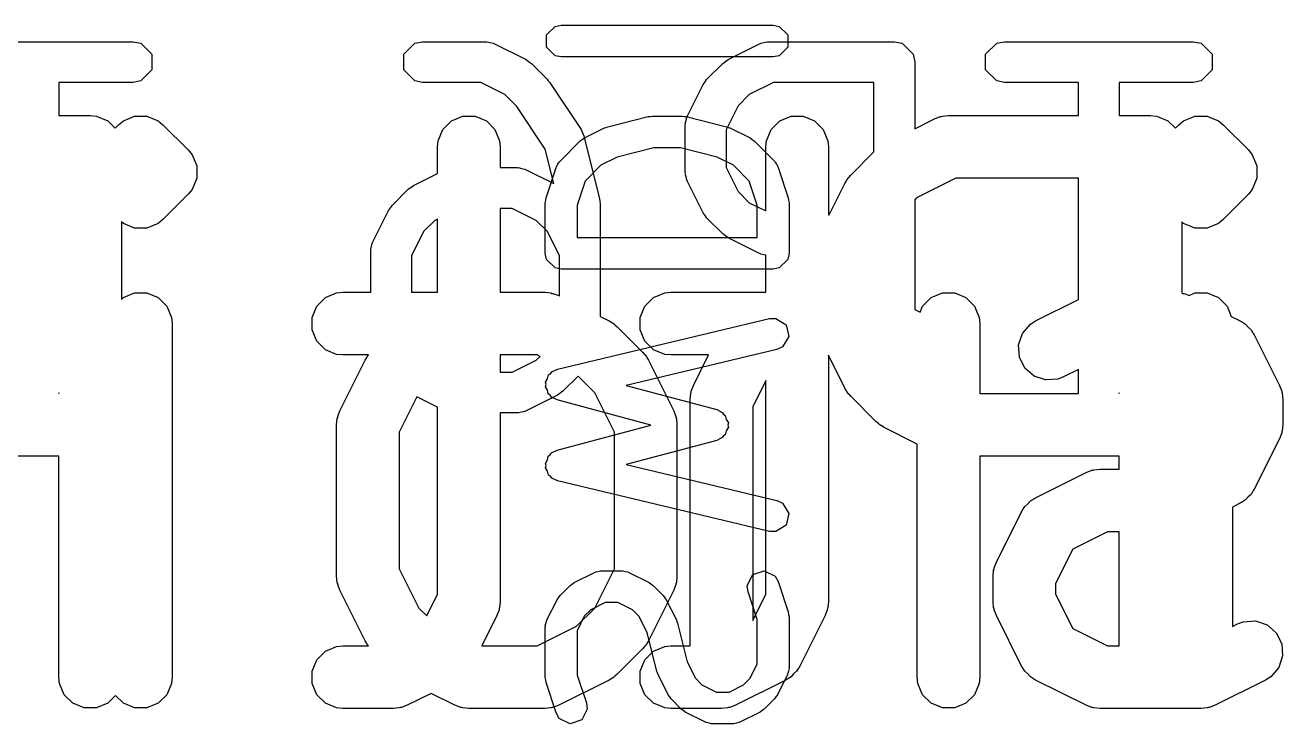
# Model space of a CAD drawing. Extents: x 94.3 to 121.8, y -81.7 to -63.9.
# Drawn here: x 109.032 to 112.045, y -72.291 to -70.618 of the extents above; entities that cross this region are included whole.
import ezdxf

# ---------------------------------------------------------------- set-up
doc = ezdxf.new("R2010")
doc.units = 0
doc.layers.add('BLACK', color=7, linetype='CONTINUOUS')

msp = doc.modelspace()

# ---------------------------------------------------------------- linework, layer by layer
at = {"layer": 'BLACK', "linetype": 'CONTINUOUS'}
for p, q in [((110.280932, -70.641955), (110.301552, -70.621335)), ((110.301552, -70.621335), (110.316132, -70.618435)), ((110.316132, -70.618435), (110.824132, -70.618435)), ((110.824132, -70.618435), (110.838712, -70.621335)), ((110.838712, -70.621335), (110.859332, -70.641955)), ((110.280932, -70.671115), (110.280932, -70.641955)), ((110.859332, -70.641955), (110.859332, -70.671115)), ((108.838191, -70.65798), (109.290311, -70.65798)), ((109.290311, -70.65798), (109.309022, -70.661702)), ((109.309022, -70.661702), (109.335484, -70.688164)), ((109.938981, -70.688164), (109.965443, -70.661702)), ((109.965443, -70.661702), (109.984154, -70.65798)), ((109.984154, -70.65798), (110.134861, -70.65798)), ((110.134861, -70.65798), (110.137263, -70.658457)), ((110.137263, -70.658457), (110.138328, -70.658103)), ((110.138328, -70.658103), (110.145889, -70.660173)), ((110.145889, -70.660173), (110.153572, -70.661702)), ((110.153572, -70.661702), (110.154364, -70.662494)), ((110.154364, -70.662494), (110.156728, -70.663142)), ((110.156728, -70.663142), (110.23208, -70.700819)), ((110.301552, -70.691735), (110.280932, -70.671115)), ((110.715821, -70.700819), (110.791174, -70.663142)), ((110.791174, -70.663142), (110.793537, -70.662494)), ((110.793537, -70.662494), (110.79433, -70.661702)), ((110.79433, -70.661702), (110.802012, -70.660173)), ((110.802012, -70.660173), (110.809574, -70.658103)), ((110.809574, -70.658103), (110.810638, -70.658457)), ((110.810638, -70.658457), (110.813041, -70.65798)), ((110.813041, -70.65798), (111.114454, -70.65798)), ((110.859332, -70.671115), (110.838712, -70.691735)), ((111.114454, -70.65798), (111.133165, -70.661702)), ((111.133165, -70.661702), (111.159627, -70.688164)), ((111.333018, -70.688164), (111.35948, -70.661702)), ((111.35948, -70.661702), (111.378191, -70.65798)), ((111.378191, -70.65798), (111.830311, -70.65798)), ((111.830311, -70.65798), (111.849022, -70.661702)), ((111.849022, -70.661702), (111.875484, -70.688164)), ((109.335484, -70.688164), (109.335484, -70.725586)), ((109.938981, -70.725586), (109.938981, -70.688164)), ((110.23208, -70.700819), (110.238267, -70.705621)), ((110.238267, -70.705621), (110.244788, -70.709978)), ((110.244788, -70.709978), (110.282465, -70.747655)), ((110.316132, -70.694635), (110.301552, -70.691735)), ((110.824132, -70.694635), (110.316132, -70.694635)), ((110.665437, -70.747655), (110.703114, -70.709978)), ((110.703114, -70.709978), (110.709629, -70.705624)), ((110.709629, -70.705624), (110.715821, -70.700819)), ((110.838712, -70.691735), (110.824132, -70.694635)), ((111.159627, -70.688164), (111.163349, -70.706875)), ((111.163349, -70.706875), (111.163349, -70.866342)), ((111.333018, -70.725586), (111.333018, -70.688164)), ((111.875484, -70.688164), (111.875484, -70.725586)), ((109.335484, -70.725586), (109.309022, -70.752048)), ((109.965443, -70.752048), (109.938981, -70.725586)), ((111.35948, -70.752048), (111.333018, -70.725586)), ((111.875484, -70.725586), (111.849022, -70.752048)), ((109.290311, -70.75577), (109.113146, -70.75577)), ((109.113146, -70.75577), (109.113146, -70.834726)), ((109.309022, -70.752048), (109.290311, -70.75577)), ((109.984154, -70.75577), (109.965443, -70.752048)), ((110.123318, -70.75577), (109.984154, -70.75577)), ((110.18125, -70.784736), (110.123318, -70.75577)), ((110.282465, -70.747655), (110.285155, -70.751681)), ((110.285155, -70.751681), (110.288574, -70.755107)), ((110.288574, -70.755107), (110.363927, -70.868137)), ((110.618601, -70.835715), (110.656278, -70.760363)), ((110.656278, -70.760363), (110.66108, -70.754175)), ((110.66108, -70.754175), (110.665437, -70.747655)), ((110.824583, -70.75577), (110.766651, -70.784736)), ((111.065559, -70.75577), (110.824583, -70.75577)), ((111.065559, -70.92191), (111.065559, -70.75577)), ((111.378191, -70.75577), (111.35948, -70.752048)), ((111.555356, -70.75577), (111.378191, -70.75577)), ((111.555356, -70.834726), (111.555356, -70.75577)), ((111.830311, -70.75577), (111.653146, -70.75577)), ((111.653146, -70.75577), (111.653146, -70.834726)), ((111.849022, -70.752048), (111.830311, -70.75577)), ((110.209893, -70.813379), (110.18125, -70.784736)), ((110.766651, -70.784736), (110.740195, -70.811192)), ((110.277863, -70.915334), (110.209893, -70.813379)), ((110.740195, -70.811192), (110.711229, -70.869125)), ((109.113146, -70.834726), (109.188096, -70.834726)), ((109.188096, -70.834726), (109.202728, -70.836167)), ((109.202728, -70.836167), (109.229764, -70.847366)), ((109.229764, -70.847366), (109.247552, -70.865154)), ((109.247552, -70.865154), (109.256016, -70.856692)), ((109.256016, -70.856692), (109.267381, -70.847365)), ((109.267381, -70.847365), (109.283218, -70.840805)), ((109.283218, -70.840805), (109.294416, -70.836167)), ((109.294416, -70.836167), (109.32368, -70.836167)), ((109.32368, -70.836167), (109.350714, -70.847365)), ((109.350714, -70.847365), (109.350716, -70.847366)), ((109.350716, -70.847366), (109.362081, -70.856693)), ((109.362081, -70.856693), (109.422557, -70.917169)), ((110.032878, -70.868058), (110.05357, -70.847366)), ((110.05357, -70.847366), (110.080606, -70.836167)), ((110.080606, -70.836167), (110.10987, -70.836167)), ((110.10987, -70.836167), (110.136906, -70.847366)), ((110.136906, -70.847366), (110.157598, -70.868058)), ((110.420045, -70.864362), (110.424071, -70.863259)), ((110.424071, -70.863259), (110.427843, -70.861478)), ((110.427843, -70.861478), (110.524605, -70.837287)), ((110.524605, -70.837287), (110.529265, -70.83706)), ((110.529265, -70.83706), (110.533846, -70.836149)), ((110.533846, -70.836149), (110.606418, -70.836149)), ((110.606418, -70.836149), (110.610998, -70.83706)), ((110.610998, -70.83706), (110.615659, -70.837287)), ((110.613439, -70.857582), (110.613916, -70.855179)), ((110.613439, -70.970612), (110.613439, -70.857582)), ((110.613562, -70.854115), (110.615632, -70.846553)), ((110.613916, -70.855179), (110.613562, -70.854115)), ((110.615632, -70.846553), (110.617161, -70.838871)), ((110.615659, -70.837287), (110.712421, -70.861478)), ((110.617161, -70.838871), (110.617953, -70.838078)), ((110.617953, -70.838078), (110.618601, -70.835715)), ((110.712421, -70.861478), (110.716192, -70.863259)), ((110.716192, -70.863259), (110.720219, -70.864362)), ((110.819069, -70.868058), (110.839761, -70.847366)), ((110.839761, -70.847366), (110.866797, -70.836167)), ((110.866797, -70.836167), (110.896061, -70.836167)), ((110.896061, -70.836167), (110.923097, -70.847366)), ((110.923097, -70.847366), (110.943789, -70.868058)), ((111.163349, -70.866342), (111.210745, -70.842644)), ((111.210745, -70.842644), (111.224476, -70.837389)), ((111.224476, -70.837389), (111.227165, -70.837197)), ((111.227165, -70.837197), (111.229654, -70.836167)), ((111.229654, -70.836167), (111.244286, -70.834726)), ((111.244286, -70.834726), (111.555356, -70.834726)), ((111.653146, -70.834726), (111.728096, -70.834726)), ((111.728096, -70.834726), (111.742728, -70.836167)), ((111.742728, -70.836167), (111.769764, -70.847366)), ((111.769764, -70.847366), (111.787552, -70.865154)), ((111.787552, -70.865154), (111.796016, -70.856692)), ((111.796016, -70.856692), (111.807381, -70.847365)), ((111.807381, -70.847365), (111.823218, -70.840805)), ((111.823218, -70.840805), (111.834416, -70.836167)), ((111.834416, -70.836167), (111.86368, -70.836167)), ((111.86368, -70.836167), (111.890714, -70.847365)), ((111.890714, -70.847365), (111.890716, -70.847366)), ((111.890716, -70.847366), (111.902081, -70.856693)), ((111.902081, -70.856693), (111.962557, -70.917169)), ((110.021679, -70.895094), (110.032878, -70.868058)), ((110.157598, -70.868058), (110.168797, -70.895094)), ((110.361762, -70.89569), (110.366832, -70.892302)), ((110.363927, -70.868137), (110.367111, -70.875849)), ((110.366832, -70.892302), (110.371664, -70.888552)), ((110.367111, -70.875849), (110.370679, -70.8834)), ((110.370679, -70.8834), (110.408356, -71.034106)), ((110.371664, -70.888552), (110.420045, -70.864362)), ((110.711229, -70.869125), (110.711229, -70.959068)), ((110.720219, -70.864362), (110.768599, -70.888552)), ((110.768599, -70.888552), (110.773418, -70.892292)), ((110.773418, -70.892292), (110.778502, -70.895689)), ((110.80787, -70.895094), (110.819069, -70.868058)), ((110.943789, -70.868058), (110.954988, -70.895094)), ((109.422557, -70.917169), (109.431884, -70.928534)), ((110.020238, -70.909726), (110.021679, -70.895094)), ((110.020238, -70.973257), (110.020238, -70.909726)), ((110.168797, -70.895094), (110.170238, -70.909726)), ((110.170238, -70.909726), (110.170238, -70.959394)), ((110.298466, -70.997748), (110.277863, -70.915334)), ((110.313382, -70.944071), (110.361762, -70.89569)), ((110.538535, -70.912349), (110.450383, -70.934387)), ((110.601729, -70.912349), (110.538535, -70.912349)), ((110.689879, -70.934386), (110.601729, -70.912349)), ((110.778502, -70.895689), (110.826883, -70.94407)), ((110.806429, -70.909726), (110.80787, -70.895094)), ((110.806429, -71.063346), (110.806429, -70.909726)), ((110.954988, -70.895094), (110.956429, -70.909726)), ((110.956429, -70.909726), (110.956429, -71.072424)), ((111.009824, -70.977645), (111.065559, -70.92191)), ((111.962557, -70.917169), (111.971884, -70.928534)), ((109.431884, -70.928534), (109.443083, -70.955571)), ((110.305123, -70.956431), (110.308513, -70.951357)), ((110.308513, -70.951357), (110.31154, -70.946048)), ((110.31154, -70.946048), (110.312322, -70.945656)), ((110.312322, -70.945656), (110.313382, -70.944071)), ((110.411272, -70.953943), (110.373623, -70.991591)), ((110.450383, -70.934387), (110.411272, -70.953943)), ((110.728992, -70.953943), (110.689879, -70.934386)), ((110.766641, -70.991592), (110.728992, -70.953943)), ((110.826883, -70.94407), (110.827943, -70.945657)), ((110.827943, -70.945657), (110.828725, -70.946048)), ((110.828725, -70.946048), (110.831746, -70.951347)), ((110.831746, -70.951347), (110.835142, -70.95643)), ((111.971884, -70.928534), (111.983083, -70.955571)), ((109.443083, -70.955571), (109.443083, -70.984833)), ((109.962288, -71.002232), (110.020238, -70.973257)), ((110.170238, -70.959394), (110.210214, -70.959394)), ((110.210214, -70.959394), (110.212615, -70.959871)), ((110.212615, -70.959871), (110.21368, -70.959517)), ((110.21368, -70.959517), (110.221238, -70.961587)), ((110.221238, -70.961587), (110.228925, -70.963116)), ((110.228925, -70.963116), (110.229718, -70.963909)), ((110.229718, -70.963909), (110.23208, -70.964556)), ((110.23208, -70.964556), (110.298466, -70.997748)), ((110.279987, -71.031535), (110.304178, -70.958962)), ((110.304178, -70.958962), (110.305123, -70.957304)), ((110.305123, -70.957304), (110.305123, -70.956431)), ((110.613916, -70.973014), (110.613439, -70.970612)), ((110.613562, -70.974079), (110.613916, -70.973014)), ((110.615632, -70.98164), (110.613562, -70.974079)), ((110.617161, -70.989323), (110.615632, -70.98164)), ((110.711229, -70.959068), (110.740195, -71.017001)), ((110.835142, -70.95643), (110.835142, -70.957305)), ((110.835142, -70.957305), (110.836087, -70.958963)), ((110.836087, -70.958963), (110.860277, -71.031535)), ((111.003607, -70.984695), (111.005103, -70.983397)), ((111.005103, -70.983397), (111.009824, -70.977645)), ((111.983083, -70.955571), (111.983083, -70.984833)), ((109.431884, -71.01187), (109.422557, -71.023235)), ((109.443083, -70.984833), (109.431884, -71.01187)), ((109.911904, -71.049068), (109.94958, -71.011391)), ((109.94958, -71.011391), (109.956099, -71.007034)), ((109.956099, -71.007034), (109.962288, -71.002232)), ((110.373623, -70.991591), (110.354232, -71.049766)), ((110.617953, -70.990115), (110.617161, -70.989323)), ((110.618601, -70.992479), (110.617953, -70.990115)), ((110.656278, -71.067831), (110.618601, -70.992479)), ((110.786032, -71.049765), (110.766641, -70.991592)), ((110.958131, -71.072424), (110.995775, -70.997137)), ((110.995775, -70.997137), (110.999739, -70.990839)), ((110.999739, -70.990839), (111.000497, -70.98901)), ((111.000497, -70.98901), (111.002187, -70.98695)), ((111.002187, -70.98695), (111.003607, -70.984695)), ((111.261991, -70.984726), (111.16776, -71.031841)), ((111.555356, -70.984726), (111.261991, -70.984726)), ((111.555356, -71.275099), (111.555356, -70.984726)), ((111.971884, -71.01187), (111.962557, -71.023235)), ((111.983083, -70.984833), (111.971884, -71.01187)), ((109.422557, -71.023235), (109.362081, -71.083711)), ((110.278032, -71.043583), (110.279223, -71.037593)), ((110.278032, -71.164535), (110.278032, -71.043583)), ((110.279223, -71.037593), (110.279987, -71.031535)), ((110.408356, -71.034106), (110.408647, -71.040088)), ((110.408647, -71.040088), (110.409816, -71.045965)), ((110.740195, -71.017001), (110.766651, -71.043457)), ((110.766651, -71.043457), (110.806429, -71.063346)), ((110.860277, -71.031535), (110.86104, -71.037592)), ((110.86104, -71.037592), (110.862232, -71.043583)), ((110.862232, -71.043583), (110.862232, -71.164535)), ((111.16776, -71.031841), (111.163349, -71.036251)), ((111.163349, -71.036251), (111.163349, -71.299452)), ((111.962557, -71.023235), (111.902081, -71.083711)), ((109.865068, -71.137128), (109.902745, -71.061776)), ((109.902745, -71.061776), (109.907547, -71.055588)), ((109.907547, -71.055588), (109.911904, -71.049068)), ((110.198672, -71.057184), (110.170238, -71.057184)), ((110.170238, -71.057184), (110.170238, -71.258059)), ((110.256603, -71.086149), (110.198672, -71.057184)), ((110.354232, -71.049766), (110.354232, -71.126435)), ((110.409816, -71.045965), (110.409816, -71.315781)), ((110.66108, -71.074018), (110.656278, -71.067831)), ((110.665437, -71.080539), (110.66108, -71.074018)), ((110.786032, -71.126435), (110.786032, -71.049765)), ((110.956429, -71.072424), (110.958131, -71.072424)), ((109.267381, -71.093039), (109.263096, -71.089522)), ((109.263096, -71.089522), (109.263096, -71.274983)), ((109.283218, -71.099598), (109.267381, -71.093039)), ((109.294416, -71.104237), (109.283218, -71.099598)), ((109.294417, -71.104237), (109.294416, -71.104237)), ((109.32368, -71.104237), (109.294417, -71.104237)), ((109.350716, -71.093038), (109.32368, -71.104237)), ((109.362081, -71.083711), (109.350716, -71.093038)), ((110.013118, -71.086149), (109.986663, -71.112604)), ((110.020238, -71.082589), (110.013118, -71.086149)), ((110.020238, -71.258059), (110.020238, -71.082589)), ((110.283059, -71.112604), (110.256603, -71.086149)), ((110.703114, -71.118216), (110.665437, -71.080539)), ((111.807381, -71.093039), (111.803096, -71.089522)), ((111.803096, -71.089522), (111.803096, -71.259489)), ((111.823218, -71.099598), (111.807381, -71.093039)), ((111.834416, -71.104237), (111.823218, -71.099598)), ((111.834417, -71.104237), (111.834416, -71.104237)), ((111.86368, -71.104237), (111.834417, -71.104237)), ((111.890716, -71.093038), (111.86368, -71.104237)), ((111.902081, -71.083711), (111.890716, -71.093038)), ((109.986663, -71.112604), (109.957696, -71.170538)), ((110.312026, -71.170537), (110.283059, -71.112604)), ((110.354232, -71.126435), (110.786032, -71.126435)), ((110.709629, -71.122569), (110.703114, -71.118216)), ((110.715821, -71.127375), (110.709629, -71.122569)), ((110.791174, -71.165052), (110.715821, -71.127375)), ((109.859906, -71.158995), (109.860383, -71.156592)), ((109.859906, -71.258059), (109.859906, -71.158995)), ((109.860029, -71.155528), (109.862099, -71.147966)), ((109.860383, -71.156592), (109.860029, -71.155528)), ((109.862099, -71.147966), (109.863628, -71.140284)), ((109.863628, -71.140284), (109.86442, -71.139491)), ((109.86442, -71.139491), (109.865068, -71.137128)), ((110.280932, -71.179115), (110.278032, -71.164535)), ((110.793537, -71.165699), (110.791174, -71.165052)), ((110.862232, -71.164535), (110.859332, -71.179115)), ((109.957696, -71.170538), (109.957696, -71.258059)), ((110.301552, -71.199735), (110.280932, -71.179115)), ((110.312026, -71.266886), (110.312026, -71.170537)), ((110.79433, -71.166492), (110.793537, -71.165699)), ((110.802012, -71.16802), (110.79433, -71.166492)), ((110.806429, -71.169229), (110.802012, -71.16802)), ((110.806429, -71.258059), (110.806429, -71.169229)), ((110.859332, -71.179115), (110.838712, -71.199735)), ((110.316132, -71.202635), (110.301552, -71.199735)), ((110.824132, -71.202635), (110.316132, -71.202635)), ((110.838712, -71.199735), (110.824132, -71.202635)), ((109.263096, -71.274983), (109.26738, -71.270699)), ((109.26738, -71.270699), (109.294416, -71.2595)), ((109.294416, -71.2595), (109.32368, -71.2595)), ((109.32368, -71.2595), (109.350716, -71.270699)), ((109.350716, -71.270699), (109.371408, -71.291391)), ((109.730497, -71.291391), (109.751189, -71.270699)), ((109.751189, -71.270699), (109.778225, -71.2595)), ((109.778225, -71.2595), (109.792857, -71.258059)), ((109.792857, -71.258059), (109.859906, -71.258059)), ((109.957696, -71.258059), (110.020238, -71.258059)), ((110.170238, -71.258059), (110.276667, -71.258059)), ((110.276667, -71.258059), (110.291299, -71.2595)), ((110.291299, -71.2595), (110.293788, -71.260531)), ((110.293788, -71.260531), (110.296476, -71.260722)), ((110.296476, -71.260722), (110.310208, -71.265977)), ((110.310208, -71.265977), (110.312026, -71.266886)), ((110.516688, -71.291391), (110.53738, -71.270699)), ((110.53738, -71.270699), (110.564416, -71.2595)), ((110.564416, -71.2595), (110.579048, -71.258059)), ((110.579048, -71.258059), (110.806429, -71.258059)), ((111.181926, -71.291391), (111.202618, -71.270699)), ((111.202618, -71.270699), (111.229654, -71.2595)), ((111.229654, -71.2595), (111.258918, -71.2595)), ((111.258918, -71.2595), (111.285954, -71.270699)), ((111.285954, -71.270699), (111.306646, -71.291391)), ((111.452649, -71.326453), (111.555356, -71.275099)), ((111.803096, -71.259489), (111.803203, -71.2595)), ((111.803203, -71.2595), (111.805692, -71.260531)), ((111.805692, -71.260531), (111.80838, -71.260722)), ((111.80838, -71.260722), (111.820379, -71.265314)), ((111.820379, -71.265314), (111.834416, -71.2595)), ((111.834416, -71.2595), (111.86368, -71.2595)), ((111.86368, -71.2595), (111.890716, -71.270699)), ((111.890716, -71.270699), (111.911408, -71.291391)), ((109.371408, -71.291391), (109.382607, -71.318427)), ((109.719298, -71.318427), (109.730497, -71.291391)), ((110.409816, -71.315781), (110.43116, -71.326453)), ((110.505489, -71.318427), (110.516688, -71.291391)), ((111.163349, -71.299452), (111.175972, -71.305764)), ((111.175972, -71.305764), (111.181926, -71.291391)), ((111.306646, -71.291391), (111.317845, -71.318427)), ((111.911408, -71.291391), (111.921456, -71.315649)), ((111.921456, -71.315649), (111.943064, -71.326453)), ((109.382607, -71.318427), (109.384048, -71.333059)), ((109.384048, -71.333059), (109.384048, -72.179726)), ((109.719298, -71.347691), (109.719298, -71.318427)), ((110.307307, -71.441947), (110.815308, -71.320995)), ((110.43116, -71.326453), (110.437455, -71.330415)), ((110.437455, -71.330415), (110.439286, -71.331174)), ((110.439286, -71.331174), (110.441347, -71.332865)), ((110.441347, -71.332865), (110.443602, -71.334285)), ((110.443602, -71.334285), (110.444899, -71.33578)), ((110.444899, -71.33578), (110.450652, -71.340502)), ((110.450652, -71.340502), (110.511129, -71.400978)), ((110.505489, -71.347691), (110.505489, -71.318427)), ((110.815308, -71.320995), (110.830163, -71.320439)), ((110.830163, -71.320439), (110.854998, -71.335722)), ((110.854998, -71.335722), (110.861752, -71.364089)), ((111.317845, -71.318427), (111.319286, -71.333059)), ((111.319286, -71.333059), (111.319286, -71.499964)), ((111.421033, -71.356393), (111.440206, -71.334285)), ((111.440206, -71.334285), (111.452649, -71.326453)), ((111.943064, -71.326453), (111.94551, -71.327992)), ((111.94551, -71.327992), (111.946666, -71.328378)), ((111.946666, -71.328378), (111.948104, -71.329625)), ((111.948104, -71.329625), (111.955507, -71.334285)), ((111.955507, -71.334285), (111.961666, -71.341387)), ((111.961666, -71.341387), (111.968774, -71.347551)), ((109.730497, -71.374727), (109.719298, -71.347691)), ((109.751189, -71.395419), (109.730497, -71.374727)), ((110.516688, -71.374727), (110.505489, -71.347691)), ((110.53738, -71.395419), (110.516688, -71.374727)), ((110.861752, -71.364089), (110.846469, -71.388925)), ((111.411779, -71.384154), (111.421033, -71.356393)), ((111.968774, -71.347551), (111.973435, -71.354956)), ((111.973435, -71.354956), (111.974681, -71.356393)), ((111.974681, -71.356393), (111.975065, -71.357546)), ((111.975065, -71.357546), (111.976606, -71.359994)), ((111.976606, -71.359994), (112.037082, -71.480947)), ((109.778225, -71.406618), (109.751189, -71.395419)), ((110.832957, -71.395123), (110.471843, -71.481102)), ((110.511129, -71.400978), (110.515847, -71.406727)), ((110.564416, -71.406618), (110.53738, -71.395419)), ((110.846469, -71.388925), (110.832957, -71.395123)), ((111.413853, -71.413344), (111.411779, -71.384154)), ((109.792857, -71.408059), (109.778225, -71.406618)), ((109.786252, -71.541423), (109.846728, -71.420471)), ((109.85454, -71.408059), (109.792857, -71.408059)), ((109.846728, -71.420471), (109.850691, -71.414173)), ((109.850691, -71.414173), (109.85145, -71.412343)), ((109.85145, -71.412343), (109.85314, -71.410282)), ((109.85314, -71.410282), (109.85454, -71.408059)), ((110.258962, -71.408059), (110.170238, -71.408059)), ((110.170238, -71.408059), (110.170238, -71.44919)), ((110.198672, -71.44919), (110.256603, -71.420224)), ((110.256603, -71.420224), (110.265499, -71.411327)), ((110.265499, -71.411327), (110.258962, -71.408059)), ((110.515847, -71.406727), (110.517346, -71.408027)), ((110.517346, -71.408027), (110.518767, -71.410286)), ((110.518767, -71.410286), (110.520456, -71.412343)), ((110.520456, -71.412343), (110.521213, -71.41417)), ((110.521213, -71.41417), (110.525178, -71.42047)), ((110.525178, -71.42047), (110.585654, -71.541423)), ((110.579048, -71.408059), (110.564416, -71.406618)), ((110.669362, -71.408059), (110.579048, -71.408059)), ((110.632918, -71.480947), (110.669362, -71.408059)), ((110.995775, -71.487552), (110.956429, -71.40886)), ((110.956429, -71.40886), (110.956429, -71.998297)), ((111.42694, -71.439519), (111.413853, -71.413344)), ((110.170238, -71.44919), (110.198672, -71.44919)), ((110.278512, -71.472981), (110.283449, -71.464956)), ((110.283449, -71.464956), (110.285877, -71.455854)), ((110.285877, -71.455854), (110.290807, -71.452999)), ((110.290807, -71.452999), (110.293795, -71.448145)), ((110.293795, -71.448145), (110.307307, -71.441947)), ((110.356571, -71.458552), (110.320142, -71.494983)), ((110.396457, -71.498438), (110.356571, -71.458552)), ((111.449048, -71.458692), (111.42694, -71.439519)), ((111.476809, -71.467946), (111.449048, -71.458692)), ((111.505999, -71.465872), (111.476809, -71.467946)), ((111.519731, -71.460617), (111.505999, -71.465872)), ((111.555356, -71.442804), (111.519731, -71.460617)), ((111.555356, -71.498085), (111.555356, -71.442804)), ((110.278364, -71.484029), (110.279831, -71.478524)), ((110.283083, -71.49218), (110.278364, -71.484029)), ((110.279831, -71.478524), (110.278512, -71.472981)), ((110.285266, -71.501348), (110.283083, -71.49218)), ((110.320142, -71.494983), (110.313618, -71.499341)), ((110.471843, -71.481102), (110.688806, -71.538959)), ((110.627472, -71.497366), (110.627663, -71.494679)), ((110.627663, -71.494679), (110.632918, -71.480947)), ((110.806429, -71.469332), (110.775, -71.532192)), ((110.806429, -71.980591), (110.806429, -71.469332)), ((110.999739, -71.493849), (110.995775, -71.487552)), ((111.000497, -71.495679), (110.999739, -71.493849)), ((111.002187, -71.497738), (111.000497, -71.495679)), ((112.037082, -71.480947), (112.042337, -71.494679)), ((112.042337, -71.494679), (112.042527, -71.497366)), ((109.113096, -71.498336), (109.112772, -71.499964)), ((109.112772, -71.499964), (109.113096, -71.499964)), ((109.113096, -71.499964), (109.113096, -71.498336)), ((109.970534, -71.508265), (109.928334, -71.592668)), ((110.020238, -71.533116), (109.970534, -71.508265)), ((110.307434, -71.504142), (110.23208, -71.541818)), ((110.29012, -71.504335), (110.285266, -71.501348)), ((110.292975, -71.509266), (110.29012, -71.504335)), ((110.306315, -71.515825), (110.292975, -71.509266)), ((110.531119, -71.575773), (110.306315, -71.515825)), ((110.313618, -71.499341), (110.307434, -71.504142)), ((110.443572, -71.592668), (110.396457, -71.498438)), ((110.625, -71.514488), (110.626441, -71.499856)), ((110.625, -72.104726), (110.625, -71.514488)), ((110.626441, -71.499856), (110.627472, -71.497366)), ((111.003607, -71.499994), (111.002187, -71.497738)), ((111.005103, -71.501291), (111.003607, -71.499994)), ((111.009824, -71.507044), (111.005103, -71.501291)), ((111.070301, -71.567521), (111.009824, -71.507044)), ((111.319286, -71.499964), (111.55573, -71.499964)), ((111.55573, -71.499964), (111.555356, -71.498085)), ((111.653096, -71.498336), (111.652772, -71.499964)), ((111.652772, -71.499964), (111.653096, -71.499964)), ((111.653096, -71.499964), (111.653096, -71.498336)), ((112.042527, -71.497366), (112.043559, -71.499856)), ((112.043559, -71.499856), (112.045, -71.514488)), ((112.045, -71.514488), (112.045, -71.574964)), ((109.780806, -71.557842), (109.780997, -71.555155)), ((109.780997, -71.555155), (109.786252, -71.541423)), ((110.020238, -71.980591), (110.020238, -71.533116)), ((110.210214, -71.54698), (110.170238, -71.54698)), ((110.170238, -71.54698), (110.170238, -71.998297)), ((110.212615, -71.546502), (110.210214, -71.54698)), ((110.21368, -71.546857), (110.212615, -71.546502)), ((110.221238, -71.544786), (110.21368, -71.546857)), ((110.228925, -71.543258), (110.221238, -71.544786)), ((110.229718, -71.542464), (110.228925, -71.543258)), ((110.23208, -71.541818), (110.229718, -71.542464)), ((110.585654, -71.541423), (110.590909, -71.555155)), ((110.590909, -71.555155), (110.591099, -71.557842)), ((110.688806, -71.538959), (110.702146, -71.545518)), ((110.702146, -71.545518), (110.704748, -71.550013)), ((110.704748, -71.550013), (110.709244, -71.552616)), ((110.709244, -71.552616), (110.711795, -71.562185)), ((110.775, -71.532192), (110.775, -72.043448)), ((109.778334, -71.574964), (109.779775, -71.560332)), ((109.778334, -71.937821), (109.778334, -71.574964)), ((109.779775, -71.560332), (109.780806, -71.557842)), ((110.306315, -71.635721), (110.531119, -71.575773)), ((110.591099, -71.557842), (110.592131, -71.560332)), ((110.592131, -71.560332), (110.593572, -71.574964)), ((110.593572, -71.574964), (110.593572, -71.937821)), ((110.711795, -71.562185), (110.716757, -71.570755)), ((110.716757, -71.580791), (110.711795, -71.58936)), ((110.716757, -71.570755), (110.715418, -71.575773)), ((110.715418, -71.575773), (110.716757, -71.580791)), ((111.07605, -71.572239), (111.070301, -71.567521)), ((111.07735, -71.573738), (111.07605, -71.572239)), ((111.079609, -71.575159), (111.07735, -71.573738)), ((111.081666, -71.576848), (111.079609, -71.575159)), ((111.083493, -71.577605), (111.081666, -71.576848)), ((111.089793, -71.58157), (111.083493, -71.577605)), ((111.169286, -71.621316), (111.089793, -71.58157)), ((112.045, -71.574964), (112.043559, -71.589596)), ((109.928334, -71.592668), (109.928334, -71.920116)), ((110.443572, -71.920116), (110.443572, -71.592668)), ((110.688806, -71.612587), (110.471843, -71.670443)), ((110.702146, -71.606028), (110.688806, -71.612587)), ((110.704748, -71.601532), (110.702146, -71.606028)), ((110.709244, -71.59893), (110.704748, -71.601532)), ((110.711795, -71.58936), (110.709244, -71.59893)), ((112.037082, -71.608505), (111.976606, -71.729457)), ((112.042337, -71.594774), (112.037082, -71.608505)), ((112.042528, -71.592084), (112.042337, -71.594774)), ((112.043559, -71.589596), (112.042528, -71.592084)), ((110.285266, -71.650198), (110.29012, -71.64721)), ((110.29012, -71.64721), (110.292975, -71.64228)), ((110.292975, -71.64228), (110.306315, -71.635721)), ((111.169286, -72.179726), (111.169286, -71.621316)), ((109.113096, -71.649964), (108.779286, -71.649964)), ((109.113096, -72.179726), (109.113096, -71.649964)), ((110.278364, -71.667517), (110.283083, -71.659365)), ((110.279831, -71.673021), (110.278364, -71.667517)), ((110.278512, -71.678565), (110.279831, -71.673021)), ((110.283083, -71.659365), (110.285266, -71.650198)), ((110.471843, -71.670443), (110.832957, -71.756423)), ((111.653096, -71.649964), (111.319286, -71.649964)), ((111.319286, -71.649964), (111.319286, -72.179726)), ((111.653096, -71.681392), (111.653096, -71.649964)), ((110.283449, -71.686589), (110.278512, -71.678565)), ((110.285877, -71.695692), (110.283449, -71.686589)), ((110.290807, -71.698546), (110.285877, -71.695692)), ((110.293795, -71.703401), (110.290807, -71.698546)), ((110.307307, -71.709599), (110.293795, -71.703401)), ((111.452649, -71.749787), (111.573602, -71.68931)), ((111.573602, -71.68931), (111.587334, -71.684055)), ((111.587334, -71.684055), (111.590021, -71.683864)), ((111.590021, -71.683864), (111.592511, -71.682833)), ((111.592511, -71.682833), (111.607143, -71.681392)), ((111.607143, -71.681392), (111.653096, -71.681392)), ((110.815308, -71.830551), (110.307307, -71.709599)), ((111.973435, -71.734494), (111.968774, -71.7419)), ((111.974681, -71.733058), (111.973435, -71.734494)), ((111.975065, -71.731904), (111.974681, -71.733058)), ((111.976606, -71.729457), (111.975065, -71.731904)), ((110.832957, -71.756423), (110.846469, -71.762621)), ((110.846469, -71.762621), (110.861752, -71.787457)), ((111.42694, -71.770886), (111.434044, -71.764724)), ((111.434044, -71.764724), (111.440206, -71.75762)), ((111.440206, -71.75762), (111.44761, -71.752958)), ((111.44761, -71.752958), (111.449048, -71.751712)), ((111.449048, -71.751712), (111.450202, -71.751327)), ((111.450202, -71.751327), (111.452649, -71.749787)), ((111.943064, -71.762998), (111.924048, -71.772506)), ((111.94551, -71.761458), (111.943064, -71.762998)), ((111.946666, -71.761073), (111.94551, -71.761458)), ((111.948104, -71.759825), (111.946666, -71.761073)), ((111.955507, -71.755166), (111.948104, -71.759825)), ((111.961666, -71.748063), (111.955507, -71.755166)), ((111.968774, -71.7419), (111.961666, -71.748063)), ((110.861752, -71.787457), (110.854998, -71.815824)), ((111.358632, -71.90428), (111.419108, -71.783328)), ((111.419108, -71.783328), (111.420648, -71.780881)), ((111.420648, -71.780881), (111.421033, -71.779727)), ((111.421033, -71.779727), (111.422279, -71.778289)), ((111.422279, -71.778289), (111.42694, -71.770886)), ((111.924048, -71.772506), (111.924048, -72.058373)), ((110.854998, -71.815824), (110.830163, -71.831107)), ((110.830163, -71.831107), (110.815308, -71.830551)), ((111.624848, -71.831392), (111.542091, -71.87277)), ((111.653096, -71.831392), (111.624848, -71.831392)), ((111.653096, -72.104726), (111.653096, -71.831392)), ((111.542091, -71.87277), (111.500714, -71.955526)), ((111.353186, -71.920699), (111.353377, -71.918012)), ((111.353377, -71.918012), (111.358632, -71.90428)), ((109.779775, -71.952453), (109.778334, -71.937821)), ((109.928334, -71.920116), (109.975449, -72.014346)), ((110.347474, -71.952933), (110.395855, -71.928743)), ((110.395855, -71.928743), (110.397696, -71.928238)), ((110.396457, -72.014346), (110.443572, -71.920116)), ((110.397696, -71.928238), (110.398314, -71.927621)), ((110.398314, -71.927621), (110.404303, -71.926429)), ((110.404303, -71.926429), (110.410193, -71.924817)), ((110.410193, -71.924817), (110.411021, -71.925093)), ((110.411021, -71.925093), (110.412894, -71.924721)), ((110.412894, -71.924721), (110.461275, -71.924721)), ((110.461275, -71.924721), (110.463146, -71.925093)), ((110.463146, -71.925093), (110.463976, -71.924817)), ((110.463976, -71.924817), (110.469865, -71.926429)), ((110.469865, -71.926429), (110.475855, -71.927621)), ((110.475855, -71.927621), (110.476472, -71.928238)), ((110.476472, -71.928238), (110.478314, -71.928743)), ((110.478314, -71.928743), (110.526694, -71.952933)), ((110.593572, -71.937821), (110.592131, -71.952453)), ((110.761938, -71.96012), (110.774979, -71.934038)), ((110.774979, -71.934038), (110.802643, -71.924817)), ((110.802643, -71.924817), (110.828725, -71.937858)), ((110.828725, -71.937858), (110.836087, -71.950773)), ((111.350714, -71.937821), (111.352155, -71.923189)), ((111.350714, -71.998297), (111.350714, -71.937821)), ((111.352155, -71.923189), (111.353186, -71.920699)), ((109.780806, -71.954942), (109.779775, -71.952453)), ((109.780997, -71.95763), (109.780806, -71.954942)), ((109.786252, -71.971362), (109.780997, -71.95763)), ((109.846728, -72.092314), (109.786252, -71.971362)), ((110.313382, -71.984262), (110.337572, -71.96007)), ((110.337572, -71.96007), (110.342651, -71.956675)), ((110.342651, -71.956675), (110.347474, -71.952933)), ((110.585654, -71.971362), (110.525178, -72.092314)), ((110.526694, -71.952933), (110.531522, -71.95668)), ((110.531522, -71.95668), (110.536597, -71.960071)), ((110.536597, -71.960071), (110.560788, -71.984262)), ((110.590909, -71.957631), (110.585654, -71.971362)), ((110.5911, -71.954941), (110.590909, -71.957631)), ((110.592131, -71.952453), (110.5911, -71.954941)), ((110.763797, -71.974869), (110.761938, -71.96012)), ((110.786032, -72.041574), (110.763797, -71.974869)), ((110.836087, -71.950773), (110.860277, -72.023343)), ((111.500714, -71.955526), (111.500714, -71.980592)), ((109.994056, -72.032953), (110.020238, -71.980591)), ((110.170238, -71.998297), (110.168797, -72.012929)), ((110.282054, -72.042544), (110.306246, -71.994163)), ((110.306246, -71.994163), (110.309988, -71.98934)), ((110.309988, -71.98934), (110.313382, -71.984262)), ((110.421888, -72.000921), (110.387082, -72.018324)), ((110.45228, -72.000921), (110.421888, -72.000921)), ((110.487088, -72.018324), (110.45228, -72.000921)), ((110.560788, -71.984262), (110.564179, -71.989337)), ((110.564179, -71.989337), (110.567924, -71.994163)), ((110.567924, -71.994163), (110.592115, -72.042544)), ((110.775, -72.043448), (110.806429, -71.980591)), ((110.956429, -71.998297), (110.954988, -72.012929)), ((111.352155, -72.012929), (111.350714, -71.998297)), ((111.500714, -71.980592), (111.542091, -72.063348)), ((109.975449, -72.014346), (109.994056, -72.032953)), ((110.16232, -72.031838), (110.125876, -72.104726)), ((110.167575, -72.018106), (110.16232, -72.031838)), ((110.167765, -72.015418), (110.167575, -72.018106)), ((110.168797, -72.012929), (110.167765, -72.015418)), ((110.353192, -72.057611), (110.396457, -72.014346)), ((110.371636, -72.033769), (110.354232, -72.068578)), ((110.387082, -72.018324), (110.371636, -72.033769)), ((110.502532, -72.03377), (110.487088, -72.018324)), ((110.522089, -72.072881), (110.502532, -72.03377)), ((110.860277, -72.023343), (110.86104, -72.029403)), ((110.86104, -72.029403), (110.862232, -72.035392)), ((110.862232, -72.035392), (110.862232, -72.156345)), ((110.948511, -72.031838), (110.888034, -72.152791)), ((110.953766, -72.018106), (110.948511, -72.031838)), ((110.953956, -72.015418), (110.953766, -72.018106)), ((110.954988, -72.012929), (110.953956, -72.015418)), ((111.353186, -72.015418), (111.352155, -72.012929)), ((111.353377, -72.018106), (111.353186, -72.015418)), ((111.358632, -72.031838), (111.353377, -72.018106)), ((111.419108, -72.15279), (111.358632, -72.031838)), ((110.258962, -72.104726), (110.353192, -72.057611)), ((110.278032, -72.059583), (110.278404, -72.057711)), ((110.278032, -72.180535), (110.278032, -72.059583)), ((110.278128, -72.056882), (110.27974, -72.050992)), ((110.278404, -72.057711), (110.278128, -72.056882)), ((110.27974, -72.050992), (110.280932, -72.045003)), ((110.280932, -72.045003), (110.281549, -72.044385)), ((110.281549, -72.044385), (110.282054, -72.042544)), ((110.354232, -72.068578), (110.354232, -72.174351)), ((110.592115, -72.042544), (110.593218, -72.046572)), ((110.593218, -72.046572), (110.594999, -72.050343)), ((110.594999, -72.050343), (110.618175, -72.143046)), ((110.786032, -72.147351), (110.786032, -72.041574)), ((111.542091, -72.063348), (111.624847, -72.104726)), ((111.924048, -72.058373), (111.936459, -72.052168)), ((111.936459, -72.052168), (111.950191, -72.046913)), ((111.950191, -72.046913), (111.979381, -72.044839)), ((111.979381, -72.044839), (112.007142, -72.054093)), ((112.007142, -72.054093), (112.029249, -72.073267)), ((109.85069, -72.098609), (109.846728, -72.092314)), ((109.851449, -72.10044), (109.85069, -72.098609)), ((110.521213, -72.098613), (110.520456, -72.100441)), ((110.525178, -72.092314), (110.521213, -72.098613)), ((110.545265, -72.165586), (110.522089, -72.072881)), ((112.029249, -72.073267), (112.042337, -72.099441)), ((109.730497, -72.138058), (109.751189, -72.117366)), ((109.751189, -72.117366), (109.778225, -72.106167)), ((109.778225, -72.106167), (109.792857, -72.104726)), ((109.792857, -72.104726), (109.854541, -72.104726)), ((109.85314, -72.102501), (109.851449, -72.10044)), ((109.854541, -72.104726), (109.85314, -72.102501)), ((110.125876, -72.104726), (110.258962, -72.104726)), ((110.511129, -72.111806), (110.450652, -72.172283)), ((110.515847, -72.106056), (110.511129, -72.111806)), ((110.517346, -72.104757), (110.515847, -72.106056)), ((110.516688, -72.138058), (110.53738, -72.117366)), ((110.518767, -72.102497), (110.517346, -72.104757)), ((110.520456, -72.100441), (110.518767, -72.102497)), ((110.53738, -72.117366), (110.564416, -72.106167)), ((110.564416, -72.106167), (110.579048, -72.104726)), ((110.579048, -72.104726), (110.625, -72.104726)), ((111.624847, -72.104726), (111.653096, -72.104726)), ((112.044411, -72.128631), (112.035157, -72.156392)), ((112.042337, -72.099441), (112.044411, -72.128631)), ((109.719298, -72.165094), (109.730497, -72.138058)), ((110.505489, -72.165094), (110.516688, -72.138058)), ((110.618175, -72.143046), (110.63773, -72.182156)), ((110.768629, -72.182157), (110.786032, -72.147351)), ((110.862136, -72.159046), (110.860523, -72.164935)), ((110.862232, -72.156345), (110.861859, -72.158217)), ((110.861859, -72.158217), (110.862136, -72.159046)), ((110.884862, -72.157829), (110.880201, -72.165234)), ((110.886109, -72.156392), (110.884862, -72.157829)), ((110.886493, -72.155237), (110.886109, -72.156392)), ((110.888034, -72.152791), (110.886493, -72.155237)), ((111.420647, -72.155236), (111.419108, -72.15279)), ((111.421033, -72.156392), (111.420647, -72.155236)), ((111.42228, -72.15783), (111.421033, -72.156392)), ((111.42694, -72.165233), (111.42228, -72.15783)), ((112.035157, -72.156392), (112.015983, -72.1785)), ((109.114537, -72.194358), (109.113096, -72.179726)), ((109.384048, -72.179726), (109.382607, -72.194358)), ((109.719298, -72.194358), (109.719298, -72.165094)), ((110.279223, -72.186524), (110.278032, -72.180535)), ((110.279987, -72.192583), (110.279223, -72.186524)), ((110.43116, -72.186332), (110.310208, -72.246808)), ((110.354232, -72.174351), (110.376468, -72.241059)), ((110.437457, -72.182367), (110.43116, -72.186332)), ((110.439287, -72.18161), (110.437457, -72.182367)), ((110.441346, -72.179919), (110.439287, -72.18161)), ((110.443602, -72.1785), (110.441346, -72.179919)), ((110.444899, -72.177003), (110.443602, -72.1785)), ((110.450652, -72.172283), (110.444899, -72.177003)), ((110.505489, -72.194358), (110.505489, -72.165094)), ((110.547046, -72.169357), (110.545265, -72.165586)), ((110.548149, -72.173384), (110.547046, -72.169357)), ((110.572341, -72.221765), (110.548149, -72.173384)), ((110.63773, -72.182156), (110.653177, -72.197603)), ((110.854493, -72.186332), (110.733541, -72.246808)), ((110.753183, -72.197602), (110.768629, -72.182157)), ((110.85821, -72.173384), (110.83402, -72.221765)), ((110.856939, -72.184791), (110.854493, -72.186332)), ((110.858094, -72.184407), (110.856939, -72.184791)), ((110.859531, -72.18316), (110.858094, -72.184407)), ((110.858714, -72.171542), (110.85821, -72.173384)), ((110.859332, -72.170925), (110.858714, -72.171542)), ((110.860523, -72.164935), (110.859332, -72.170925)), ((110.866935, -72.1785), (110.859531, -72.18316)), ((110.873096, -72.171395), (110.866935, -72.1785)), ((110.880201, -72.165234), (110.873096, -72.171395)), ((111.170727, -72.194358), (111.169286, -72.179726)), ((111.319286, -72.179726), (111.317845, -72.194358)), ((111.434042, -72.171392), (111.42694, -72.165233)), ((111.440206, -72.1785), (111.434042, -72.171392)), ((111.447611, -72.183161), (111.440206, -72.1785)), ((111.449048, -72.184407), (111.447611, -72.183161)), ((111.450201, -72.184791), (111.449048, -72.184407)), ((111.452649, -72.186332), (111.450201, -72.184791)), ((111.573602, -72.246808), (111.452649, -72.186332)), ((112.00354, -72.186332), (111.882588, -72.246808)), ((112.015983, -72.1785), (112.00354, -72.186332)), ((109.125736, -72.221394), (109.114537, -72.194358)), ((109.382607, -72.194358), (109.371408, -72.221394)), ((109.730497, -72.221394), (109.719298, -72.194358)), ((110.004523, -72.218221), (109.94735, -72.246808)), ((110.061697, -72.246808), (110.004523, -72.218221)), ((110.304178, -72.265156), (110.279987, -72.192583)), ((110.516688, -72.221394), (110.505489, -72.194358)), ((110.653177, -72.197603), (110.687982, -72.215007)), ((110.687982, -72.215007), (110.718375, -72.215007)), ((110.718375, -72.215007), (110.753183, -72.197602)), ((111.181926, -72.221394), (111.170727, -72.194358)), ((111.317845, -72.194358), (111.306646, -72.221394)), ((109.146428, -72.242086), (109.125736, -72.221394)), ((109.173464, -72.253285), (109.146428, -72.242086)), ((109.229764, -72.242086), (109.202728, -72.253285)), ((109.248572, -72.223278), (109.229764, -72.242086)), ((109.26738, -72.242086), (109.248572, -72.223278)), ((109.294416, -72.253285), (109.26738, -72.242086)), ((109.350716, -72.242086), (109.32368, -72.253285)), ((109.371408, -72.221394), (109.350716, -72.242086)), ((109.751189, -72.242086), (109.730497, -72.221394)), ((109.778225, -72.253285), (109.751189, -72.242086)), ((109.94735, -72.246808), (109.933618, -72.252063)), ((110.075428, -72.252063), (110.061697, -72.246808)), ((110.310208, -72.246808), (110.296476, -72.252063)), ((110.376468, -72.241059), (110.378327, -72.255808)), ((110.53738, -72.242086), (110.516688, -72.221394)), ((110.564416, -72.253285), (110.53738, -72.242086)), ((110.576078, -72.226581), (110.572341, -72.221765)), ((110.579477, -72.231667), (110.576078, -72.226581)), ((110.603667, -72.255857), (110.579477, -72.231667)), ((110.733541, -72.246808), (110.719809, -72.252063)), ((110.826883, -72.231667), (110.802691, -72.255857)), ((110.830277, -72.226587), (110.826883, -72.231667)), ((110.83402, -72.221765), (110.830277, -72.226587)), ((111.202618, -72.242086), (111.181926, -72.221394)), ((111.229654, -72.253285), (111.202618, -72.242086)), ((111.285954, -72.242086), (111.258918, -72.253285)), ((111.306646, -72.221394), (111.285954, -72.242086)), ((111.587334, -72.252063), (111.573602, -72.246808)), ((111.882588, -72.246808), (111.868856, -72.252063)), ((109.202728, -72.253285), (109.173464, -72.253285)), ((109.32368, -72.253285), (109.294416, -72.253285)), ((109.792857, -72.254726), (109.778225, -72.253285)), ((109.913809, -72.254726), (109.792857, -72.254726)), ((109.928441, -72.253285), (109.913809, -72.254726)), ((109.93093, -72.252253), (109.928441, -72.253285)), ((109.933618, -72.252063), (109.93093, -72.252253)), ((110.078117, -72.252254), (110.075428, -72.252063)), ((110.080606, -72.253285), (110.078117, -72.252254)), ((110.095238, -72.254726), (110.080606, -72.253285)), ((110.276667, -72.254726), (110.095238, -72.254726)), ((110.291299, -72.253285), (110.276667, -72.254726)), ((110.293788, -72.252253), (110.291299, -72.253285)), ((110.296476, -72.252063), (110.293788, -72.252253)), ((110.31154, -72.27807), (110.304178, -72.265156)), ((110.337623, -72.291112), (110.31154, -72.27807)), ((110.378327, -72.255808), (110.365286, -72.28189)), ((110.579048, -72.254726), (110.564416, -72.253285)), ((110.7, -72.254726), (110.579048, -72.254726)), ((110.608744, -72.259249), (110.603667, -72.255857)), ((110.613569, -72.262994), (110.608744, -72.259249)), ((110.66195, -72.287185), (110.613569, -72.262994)), ((110.714632, -72.253285), (110.7, -72.254726)), ((110.717123, -72.252252), (110.714632, -72.253285)), ((110.719809, -72.252063), (110.717123, -72.252252)), ((110.79279, -72.262993), (110.744409, -72.287185)), ((110.797612, -72.25925), (110.79279, -72.262993)), ((110.802691, -72.255857), (110.797612, -72.25925)), ((111.258918, -72.253285), (111.229654, -72.253285)), ((111.590021, -72.252253), (111.587334, -72.252063)), ((111.592511, -72.253285), (111.590021, -72.252253)), ((111.607143, -72.254726), (111.592511, -72.253285)), ((111.849047, -72.254726), (111.607143, -72.254726)), ((111.863679, -72.253285), (111.849047, -72.254726)), ((111.86368, -72.253285), (111.863679, -72.253285)), ((111.866172, -72.252252), (111.86368, -72.253285)), ((111.868856, -72.252063), (111.866172, -72.252252)), ((110.365286, -72.28189), (110.337623, -72.291112)), ((110.663791, -72.287689), (110.66195, -72.287185)), ((110.664409, -72.288307), (110.663791, -72.287689)), ((110.670398, -72.289498), (110.664409, -72.288307)), ((110.676288, -72.291111), (110.670398, -72.289498)), ((110.677117, -72.290834), (110.676288, -72.291111)), ((110.678989, -72.291207), (110.677117, -72.290834)), ((110.72737, -72.291207), (110.678989, -72.291207)), ((110.729241, -72.290834), (110.72737, -72.291207)), ((110.730071, -72.291111), (110.729241, -72.290834)), ((110.73596, -72.289498), (110.730071, -72.291111)), ((110.74195, -72.288307), (110.73596, -72.289498)), ((110.742567, -72.287689), (110.74195, -72.288307)), ((110.744409, -72.287185), (110.742567, -72.287689))]:
    msp.add_line(p, q, dxfattribs=at)

doc.saveas('drawing.dxf')
